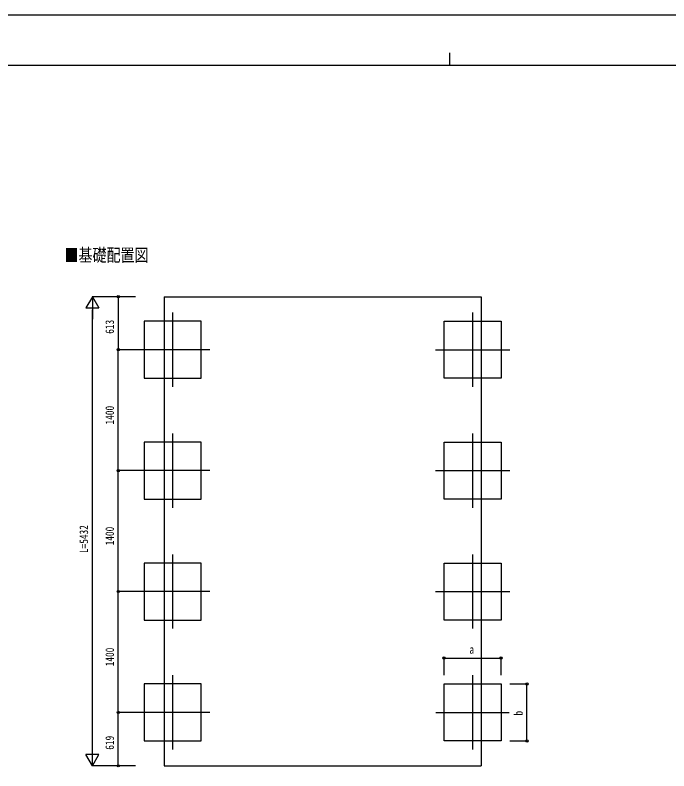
# Model space of a CAD drawing. Units: millimetres, scale not verified. Extents: x -12615 to 12615, y -8910 to 8910.
# Drawn here: x -5044 to 2527, y 160 to 8910 of the extents above; entities that cross this region are included whole.
import ezdxf
from ezdxf.enums import TextEntityAlignment as Align

# ---------------------------------------------------------------- set-up
doc = ezdxf.new("R2010")
doc.units = ezdxf.units.MM
doc.header["$LTSCALE"] = 40
for name, color, linetype in [('0-2_USER1', 3, 'Continuous'), ('0-3_YKK_12', 2, 'Continuous'), ('0-5_YKK_A1', 4, 'Continuous'), ('0-6_YKK_D', 6, 'Continuous'), ('0-7_YKK_ZWAK', 7, 'Continuous')]:
    doc.layers.add(name, color=color, linetype=linetype)
doc.styles.add('ＭＳ ゴシック', font='')
doc.styles.get('ＭＳ ゴシック').set_extended_font_data('MS Gothic')

msp = doc.modelspace()

# ---------------------------------------------------------------- linework, layer by layer
at = {"layer": '0-3_YKK_12'}
for p, q in [((-3219.6, 5466.24), (-3219.6, 4606.24)), ((253.4, 5466.24), (253.4, 4606.24)), ((-2789.6, 5036.24), (-3649.6, 5036.24)), ((-176.6, 5036.24), (683.4, 5036.24)), ((-3219.6, 4066.24), (-3219.6, 3206.24)), ((253.4, 4066.24), (253.4, 3206.24)), ((-2789.6, 3636.24), (-3649.6, 3636.24)), ((-176.6, 3636.24), (683.4, 3636.24)), ((-3219.6, 2666.24), (-3219.6, 1806.24)), ((253.4, 2666.24), (253.4, 1806.24)), ((-2789.6, 2236.24), (-3649.6, 2236.24)), ((-176.6, 2236.24), (683.4, 2236.24)), ((-3219.6, 1266.24), (-3219.6, 406.24)), ((253.4, 1266.24), (253.4, 406.24)), ((-2789.6, 836.24), (-3649.6, 836.24)), ((-170.89, 836.24), (677.69, 836.24))]:
    msp.add_line(p, q, dxfattribs=at)
at = {"layer": '0-5_YKK_A1'}
for p, q in [((-3318.1, 5649.42), (-3318.1, 217.64)), ((-3318.1, 217.64), (351.9, 217.64))]:
    msp.add_line(p, q, dxfattribs=at)
msp.add_lwpolyline([(-3318.1, 5649.42), (351.9, 5649.42), (351.9, 217.64)], dxfattribs=at)
for points in [[(-2889.6, 4706.24), (-2889.6, 5366.24), (-3549.6, 5366.24), (-3549.6, 4706.24)], [(-76.6, 4706.24), (-76.6, 5366.24), (583.4, 5366.24), (583.4, 4706.24)], [(-2889.6, 3306.24), (-2889.6, 3966.24), (-3549.6, 3966.24), (-3549.6, 3306.24)], [(-76.6, 3306.24), (-76.6, 3966.24), (583.4, 3966.24), (583.4, 3306.24)], [(-2889.6, 1906.24), (-2889.6, 2566.24), (-3549.6, 2566.24), (-3549.6, 1906.24)], [(-76.6, 1906.24), (-76.6, 2566.24), (583.4, 2566.24), (583.4, 1906.24)], [(-2889.6, 506.24), (-2889.6, 1166.24), (-3549.6, 1166.24), (-3549.6, 506.24)], [(-76.6, 506.24), (-76.6, 1166.24), (583.4, 1166.24), (583.4, 506.24)]]:
    msp.add_lwpolyline(points, close=True, dxfattribs=at)
at = {"layer": '0-6_YKK_D'}
for p, q in [((-4149.6, 5649.42), (-4224.6, 5519.52)), ((-3649.6, 5649.42), (-4150.6, 5649.42)), ((-4149.6, 5649.42), (-4074.6, 5519.52)), ((-4149.6, 5649.42), (-4149.6, 5389.62)), ((-3649.6, 5649.42), (-3850.6, 5649.42)), ((-3849.6, 5649.42), (-3849.6, 5036.24)), ((-4224.6, 5519.52), (-4074.6, 5519.52)), ((-4149.6, 367.64), (-4149.6, 5499.42)), ((-3649.6, 5036.24), (-3850.6, 5036.24)), ((-3650.6, 5036.24), (-3850.6, 5036.24)), ((-3849.6, 3636.24), (-3849.6, 5036.24)), ((-3649.6, 3636.24), (-3850.6, 3636.24)), ((-3651.6, 3636.24), (-3850.6, 3636.24)), ((-3849.6, 2236.24), (-3849.6, 3636.24)), ((-3650.6, 2236.24), (-3850.6, 2236.24)), ((-3650.6, 2236.24), (-3850.6, 2236.24)), ((-3849.6, 836.24), (-3849.6, 2236.24)), ((-76.6, 1266.24), (-76.6, 1467.24)), ((-76.6, 1466.24), (583.4, 1466.24)), ((583.4, 1266.24), (583.4, 1467.24)), ((683.4, 1166.24), (884.4, 1166.24)), ((883.4, 506.24), (883.4, 1166.24)), ((-3649.6, 836.24), (-3850.6, 836.24)), ((-3649.6, 836.24), (-3850.6, 836.24)), ((-3849.6, 217.64), (-3849.6, 836.24)), ((-4149.6, 217.64), (-4149.6, 477.45)), ((683.4, 506.24), (884.4, 506.24)), ((-4149.6, 217.64), (-4224.6, 347.54)), ((-4074.6, 347.54), (-4224.6, 347.54)), ((-4149.6, 217.64), (-4074.6, 347.54)), ((-3649.6, 217.64), (-4150.6, 217.64)), ((-3649.6, 217.64), (-3850.6, 217.64))]:
    msp.add_line(p, q, dxfattribs=at)
for centre in [(-3849.6, 5649.42), (-3849.6, 5036.24), (-3849.6, 5036.24), (-3849.6, 3636.24), (-3849.6, 3636.24), (-3849.6, 2236.24), (-3849.6, 2236.24), (-76.6, 1466.24), (583.4, 1466.24), (883.4, 1166.24), (-3849.6, 836.24), (-3849.6, 836.24), (883.4, 506.24), (-3849.6, 217.64)]:
    msp.add_circle(centre, 12.75, dxfattribs=at)
at = {"layer": '0-7_YKK_ZWAK'}
for p, q in [((-14.94, 8475), (-14.94, 8325)), ((11685.06, 8325), (-11714.94, 8325))]:
    msp.add_line(p, q, dxfattribs=at)
msp.add_lwpolyline([(-12615, -8910), (12615, -8910), (12615, 8910), (-12615, 8910)], close=True, dxfattribs=at)

# ---------------------------------------------------------------- texts
at = {"layer": '0-2_USER1', "style": 'ＭＳ ゴシック', "width": 0.8}
msp.add_text('■基礎配置図', height=148.5, dxfattribs=at).set_placement((-4471.69, 6012.65), align=Align.BOTTOM_LEFT)
at = {"layer": '0-6_YKK_D', "style": 'ＭＳ ゴシック', "width": 0.8}
for s, p in [('613', (-3869.6, 5220.43)), ('1400', (-3869.6, 4170.64)), ('L=5432', (-4169.6, 2681.53)), ('1400', (-3869.6, 2770.64)), ('1400', (-3869.6, 1370.64)), ('b', (863.4, 800.24)), ('619', (-3869.6, 404.54))]:
    msp.add_text(s, height=98.97, rotation=90, dxfattribs=at).set_placement(p, align=Align.BOTTOM_LEFT)
msp.add_text('a', height=98.97, dxfattribs=at).set_placement((217.4, 1486.24), align=Align.BOTTOM_LEFT)

doc.saveas('drawing.dxf')
